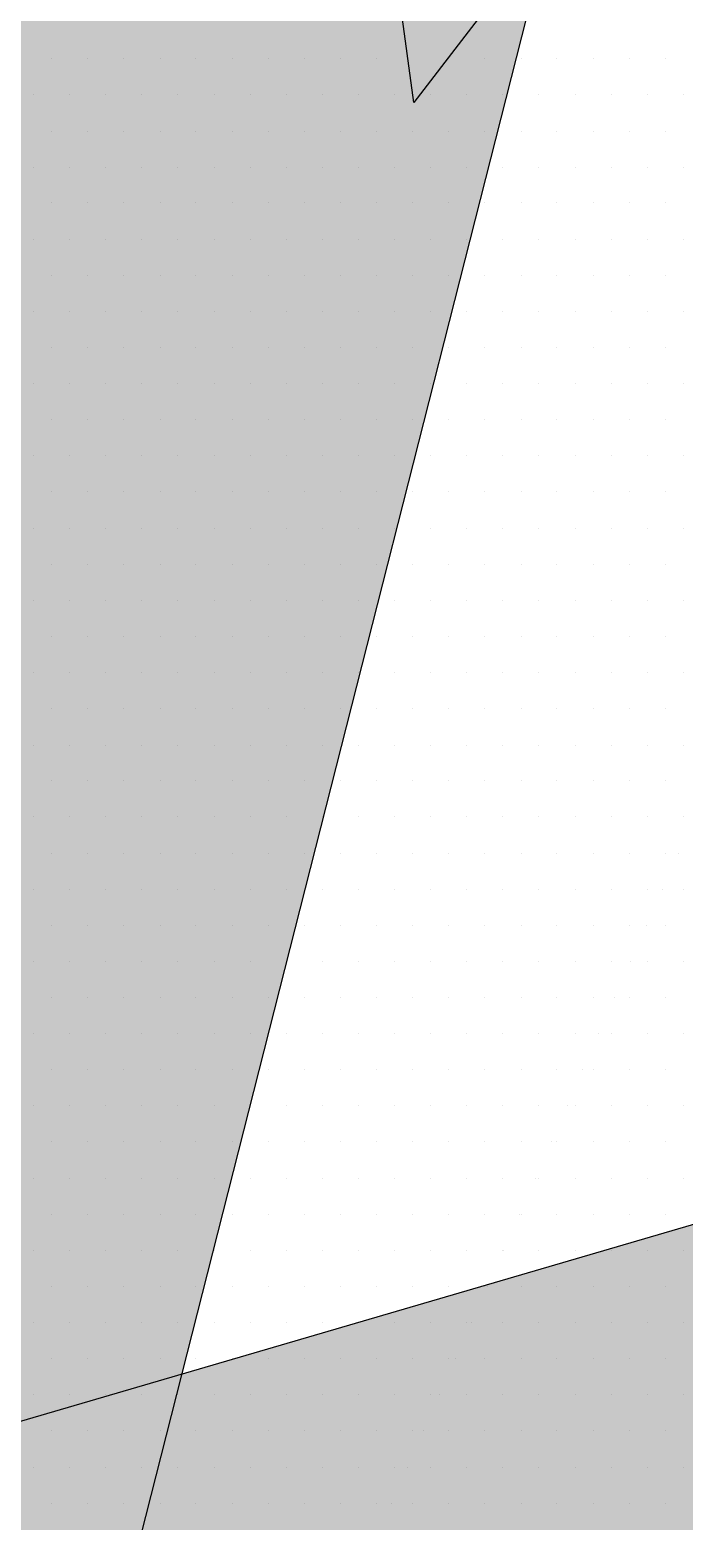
# Paper-space layout 'Layout1' of a CAD drawing. Extents: x -43 to 2298, y -18 to 768.
# Drawn here: x 1427.296 to 1428.959, y 75.514 to 79.303 of the extents above; entities that cross this region are included whole.
import ezdxf

# ---------------------------------------------------------------- set-up
doc = ezdxf.new("R2010")
doc.units = 0
doc.header["$LTSCALE"] = 2
doc.linetypes.add('CACHEX2', pattern=[0.75, 0.5, -0.25])
doc.layers.add('CARTOUCHE', color=7, linetype='Continuous')
doc.layers.add('LOGO', color=7, linetype='Continuous')

# ---------------------------------------------------------------- blocks, each defined once
blk = doc.blocks.new('A$C715108E3')
at = {"layer": 'LOGO', "color": 131}
for p, q in [((-5.3874, -5.8091), (-5.3874, -5.8091)), ((-5.2959, -5.8091), (-5.2959, -5.8091)), ((-5.2041, -5.8091), (-5.2041, -5.8091)), ((-5.1121, -5.8091), (-5.1121, -5.8091)), ((-5.0208, -5.8091), (-5.0208, -5.8091)), ((-4.929, -5.8091), (-4.929, -5.8091)), ((-4.8369, -5.8091), (-4.8369, -5.8091)), ((-4.7453, -5.8091), (-4.7453, -5.8091)), ((-4.6537, -5.8091), (-4.6537, -5.8091)), ((-4.562, -5.8091), (-4.562, -5.8091)), ((-4.3819, -5.8091), (-4.3819, -5.8091)), ((-4.3787, -5.8091), (-4.3787, -5.8091)), ((-4.2867, -5.8091), (-4.2867, -5.8091)), ((-4.1947, -5.8091), (-4.1947, -5.8091)), ((-4.1034, -5.8091), (-4.1034, -5.8091)), ((-4.0114, -5.8091), (-4.0114, -5.8091)), ((-3.9196, -5.8091), (-3.9196, -5.8091)), ((-3.8281, -5.8091), (-3.8281, -5.8091)), ((-5.4335, -5.9003), (-5.4335, -5.9003)), ((-5.3417, -5.9003), (-5.3417, -5.9003)), ((-5.2498, -5.9003), (-5.2498, -5.9003)), ((-5.1584, -5.9003), (-5.1584, -5.9003)), ((-5.0665, -5.9003), (-5.0665, -5.9003)), ((-4.9745, -5.9003), (-4.9745, -5.9003)), ((-4.8829, -5.9003), (-4.8829, -5.9003)), ((-4.7912, -5.9003), (-4.7912, -5.9003)), ((-4.6992, -5.9003), (-4.6992, -5.9003)), ((-4.6076, -5.9003), (-4.6076, -5.9003)), ((-4.5159, -5.9003), (-4.5159, -5.9003)), ((-4.4526, -5.9003), (-4.4526, -5.9003)), ((-4.4243, -5.9003), (-4.4243, -5.9003)), ((-4.3322, -5.9003), (-4.3322, -5.9003)), ((-4.2412, -5.9003), (-4.2412, -5.9003)), ((-4.1491, -5.9003), (-4.1491, -5.9003)), ((-4.0571, -5.9003), (-4.0571, -5.9003)), ((-3.9659, -5.9003), (-3.9659, -5.9003)), ((-3.8738, -5.9003), (-3.8738, -5.9003)), ((-3.782, -5.9003), (-3.782, -5.9003)), ((-5.3874, -5.9927), (-5.3874, -5.9927)), ((-5.2959, -5.9927), (-5.2959, -5.9927)), ((-5.2041, -5.9927), (-5.2041, -5.9927)), ((-5.1121, -5.9927), (-5.1121, -5.9927)), ((-5.0208, -5.9927), (-5.0208, -5.9927)), ((-4.929, -5.9927), (-4.929, -5.9927)), ((-4.8369, -5.9927), (-4.8369, -5.9927)), ((-4.7453, -5.9927), (-4.7453, -5.9927)), ((-4.6537, -5.9927), (-4.6537, -5.9927)), ((-4.562, -5.9927), (-4.562, -5.9927)), ((-4.47, -5.9927), (-4.47, -5.9927)), ((-4.3787, -5.9927), (-4.3787, -5.9927)), ((-4.2867, -5.9927), (-4.2867, -5.9927)), ((-4.1947, -5.9927), (-4.1947, -5.9927)), ((-4.1034, -5.9927), (-4.1034, -5.9927)), ((-4.0114, -5.9927), (-4.0114, -5.9927)), ((-3.9196, -5.9927), (-3.9196, -5.9927)), ((-3.8281, -5.9927), (-3.8281, -5.9927)), ((-5.4335, -6.0842), (-5.4335, -6.0842)), ((-5.3417, -6.0842), (-5.3417, -6.0842)), ((-5.2498, -6.0842), (-5.2498, -6.0842)), ((-5.1584, -6.0842), (-5.1584, -6.0842)), ((-5.0665, -6.0842), (-5.0665, -6.0842)), ((-4.9745, -6.0842), (-4.9745, -6.0842)), ((-4.8829, -6.0842), (-4.8829, -6.0842)), ((-4.7912, -6.0842), (-4.7912, -6.0842)), ((-4.6992, -6.0842), (-4.6992, -6.0842)), ((-4.6076, -6.0842), (-4.6076, -6.0842)), ((-4.5159, -6.0842), (-4.5159, -6.0842)), ((-4.4243, -6.0842), (-4.4243, -6.0842)), ((-4.3322, -6.0842), (-4.3322, -6.0842)), ((-4.2412, -6.0842), (-4.2412, -6.0842)), ((-4.1491, -6.0842), (-4.1491, -6.0842)), ((-4.0571, -6.0842), (-4.0571, -6.0842)), ((-3.9659, -6.0842), (-3.9659, -6.0842)), ((-3.8738, -6.0842), (-3.8738, -6.0842)), ((-3.782, -6.0842), (-3.782, -6.0842)), ((-5.3874, -6.1753), (-5.3874, -6.1753)), ((-5.2959, -6.1753), (-5.2959, -6.1753)), ((-5.2041, -6.1753), (-5.2041, -6.1753)), ((-5.1121, -6.1753), (-5.1121, -6.1753)), ((-5.0208, -6.1753), (-5.0208, -6.1753)), ((-4.929, -6.1753), (-4.929, -6.1753)), ((-4.8369, -6.1753), (-4.8369, -6.1753)), ((-4.7453, -6.1753), (-4.7453, -6.1753)), ((-4.6537, -6.1753), (-4.6537, -6.1753)), ((-4.562, -6.1753), (-4.562, -6.1753)), ((-4.47, -6.1753), (-4.47, -6.1753)), ((-4.3787, -6.1753), (-4.3787, -6.1753)), ((-4.2867, -6.1753), (-4.2867, -6.1753)), ((-4.1947, -6.1753), (-4.1947, -6.1753)), ((-4.1034, -6.1753), (-4.1034, -6.1753)), ((-4.0114, -6.1753), (-4.0114, -6.1753)), ((-3.9196, -6.1753), (-3.9196, -6.1753)), ((-3.8281, -6.1753), (-3.8281, -6.1753)), ((-5.4335, -6.2678), (-5.4335, -6.2678)), ((-5.3417, -6.2678), (-5.3417, -6.2678)), ((-5.2498, -6.2678), (-5.2498, -6.2678)), ((-5.1584, -6.2678), (-5.1584, -6.2678)), ((-5.0665, -6.2678), (-5.0665, -6.2678)), ((-4.9745, -6.2678), (-4.9745, -6.2678)), ((-4.8829, -6.2678), (-4.8829, -6.2678)), ((-4.7912, -6.2678), (-4.7912, -6.2678)), ((-4.6992, -6.2678), (-4.6992, -6.2678)), ((-4.6076, -6.2678), (-4.6076, -6.2678)), ((-4.5159, -6.2678), (-4.5159, -6.2678)), ((-4.4243, -6.2678), (-4.4243, -6.2678)), ((-4.3322, -6.2678), (-4.3322, -6.2678)), ((-4.2412, -6.2678), (-4.2412, -6.2678)), ((-4.1491, -6.2678), (-4.1491, -6.2678)), ((-4.0571, -6.2678), (-4.0571, -6.2678)), ((-3.9659, -6.2678), (-3.9659, -6.2678)), ((-3.8738, -6.2678), (-3.8738, -6.2678)), ((-3.782, -6.2678), (-3.782, -6.2678)), ((-5.3874, -6.3593), (-5.3874, -6.3593)), ((-5.2959, -6.3593), (-5.2959, -6.3593)), ((-5.2041, -6.3593), (-5.2041, -6.3593)), ((-5.1121, -6.3593), (-5.1121, -6.3593)), ((-5.0208, -6.3593), (-5.0208, -6.3593)), ((-4.929, -6.3593), (-4.929, -6.3593)), ((-4.8369, -6.3593), (-4.8369, -6.3593)), ((-4.7453, -6.3593), (-4.7453, -6.3593)), ((-4.6537, -6.3593), (-4.6537, -6.3593)), ((-4.562, -6.3593), (-4.562, -6.3593)), ((-4.47, -6.3593), (-4.47, -6.3593)), ((-4.3787, -6.3593), (-4.3787, -6.3593)), ((-4.2867, -6.3593), (-4.2867, -6.3593)), ((-4.1947, -6.3593), (-4.1947, -6.3593)), ((-4.1034, -6.3593), (-4.1034, -6.3593)), ((-4.0114, -6.3593), (-4.0114, -6.3593)), ((-3.9196, -6.3593), (-3.9196, -6.3593)), ((-3.8281, -6.3593), (-3.8281, -6.3593)), ((-5.4335, -6.4508), (-5.4335, -6.4508)), ((-5.3417, -6.4508), (-5.3417, -6.4508)), ((-5.2498, -6.4508), (-5.2498, -6.4508)), ((-5.1584, -6.4508), (-5.1584, -6.4508)), ((-5.0665, -6.4508), (-5.0665, -6.4508)), ((-4.9745, -6.4508), (-4.9745, -6.4508)), ((-4.8829, -6.4508), (-4.8829, -6.4508)), ((-4.7912, -6.4508), (-4.7912, -6.4508)), ((-4.6992, -6.4508), (-4.6992, -6.4508)), ((-4.6076, -6.4508), (-4.6076, -6.4508)), ((-4.5159, -6.4508), (-4.5159, -6.4508)), ((-4.4243, -6.4508), (-4.4243, -6.4508)), ((-4.3322, -6.4508), (-4.3322, -6.4508)), ((-4.2412, -6.4508), (-4.2412, -6.4508)), ((-4.1491, -6.4508), (-4.1491, -6.4508)), ((-4.0571, -6.4508), (-4.0571, -6.4508)), ((-3.9659, -6.4508), (-3.9659, -6.4508)), ((-3.8738, -6.4508), (-3.8738, -6.4508)), ((-3.782, -6.4508), (-3.782, -6.4508)), ((-5.3874, -6.543), (-5.3874, -6.543)), ((-5.2959, -6.543), (-5.2959, -6.543)), ((-5.2041, -6.543), (-5.2041, -6.543)), ((-5.1121, -6.543), (-5.1121, -6.543)), ((-5.0208, -6.543), (-5.0208, -6.543)), ((-4.929, -6.543), (-4.929, -6.543)), ((-4.8369, -6.543), (-4.8369, -6.543)), ((-4.7453, -6.543), (-4.7453, -6.543)), ((-4.6537, -6.543), (-4.6537, -6.543)), ((-4.562, -6.543), (-4.562, -6.543)), ((-4.47, -6.543), (-4.47, -6.543)), ((-4.3787, -6.543), (-4.3787, -6.543)), ((-4.2867, -6.543), (-4.2867, -6.543)), ((-4.1947, -6.543), (-4.1947, -6.543)), ((-4.1034, -6.543), (-4.1034, -6.543)), ((-4.0114, -6.543), (-4.0114, -6.543)), ((-3.9196, -6.543), (-3.9196, -6.543)), ((-3.8281, -6.543), (-3.8281, -6.543)), ((-5.4335, -6.6344), (-5.4335, -6.6344)), ((-5.3417, -6.6344), (-5.3417, -6.6344)), ((-5.2498, -6.6344), (-5.2498, -6.6344)), ((-5.1584, -6.6344), (-5.1584, -6.6344)), ((-5.0665, -6.6344), (-5.0665, -6.6344)), ((-4.9745, -6.6344), (-4.9745, -6.6344)), ((-4.8829, -6.6344), (-4.8829, -6.6344)), ((-4.7912, -6.6344), (-4.7912, -6.6344)), ((-4.6992, -6.6344), (-4.6992, -6.6344)), ((-4.6076, -6.6344), (-4.6076, -6.6344)), ((-4.5159, -6.6344), (-4.5159, -6.6344)), ((-4.4243, -6.6344), (-4.4243, -6.6344)), ((-4.3322, -6.6344), (-4.3322, -6.6344)), ((-4.2412, -6.6344), (-4.2412, -6.6344)), ((-4.1491, -6.6344), (-4.1491, -6.6344)), ((-4.0571, -6.6344), (-4.0571, -6.6344)), ((-3.9659, -6.6344), (-3.9659, -6.6344)), ((-3.8738, -6.6344), (-3.8738, -6.6344)), ((-3.782, -6.6344), (-3.782, -6.6344)), ((-5.3874, -6.7259), (-5.3874, -6.7259)), ((-5.2959, -6.7259), (-5.2959, -6.7259)), ((-5.2041, -6.7259), (-5.2041, -6.7259)), ((-5.1121, -6.7259), (-5.1121, -6.7259)), ((-5.0208, -6.7259), (-5.0208, -6.7259)), ((-4.929, -6.7259), (-4.929, -6.7259)), ((-4.8369, -6.7259), (-4.8369, -6.7259)), ((-4.7453, -6.7259), (-4.7453, -6.7259)), ((-4.6537, -6.7259), (-4.6537, -6.7259)), ((-4.562, -6.7259), (-4.562, -6.7259)), ((-4.47, -6.7259), (-4.47, -6.7259)), ((-4.3787, -6.7259), (-4.3787, -6.7259)), ((-4.2867, -6.7259), (-4.2867, -6.7259)), ((-4.1947, -6.7259), (-4.1947, -6.7259)), ((-4.1034, -6.7259), (-4.1034, -6.7259)), ((-4.0114, -6.7259), (-4.0114, -6.7259)), ((-3.9196, -6.7259), (-3.9196, -6.7259)), ((-3.8281, -6.7259), (-3.8281, -6.7259)), ((-5.4335, -6.8181), (-5.4335, -6.8181)), ((-5.3417, -6.8181), (-5.3417, -6.8181)), ((-5.2498, -6.8181), (-5.2498, -6.8181)), ((-5.1584, -6.8181), (-5.1584, -6.8181)), ((-5.0665, -6.8181), (-5.0665, -6.8181)), ((-4.9745, -6.8181), (-4.9745, -6.8181)), ((-4.8829, -6.8181), (-4.8829, -6.8181)), ((-4.7912, -6.8181), (-4.7912, -6.8181)), ((-4.6992, -6.8181), (-4.6992, -6.8181)), ((-4.6076, -6.8181), (-4.6076, -6.8181)), ((-4.5159, -6.8181), (-4.5159, -6.8181)), ((-4.4243, -6.8181), (-4.4243, -6.8181)), ((-4.3322, -6.8181), (-4.3322, -6.8181)), ((-4.2412, -6.8181), (-4.2412, -6.8181)), ((-4.1491, -6.8181), (-4.1491, -6.8181)), ((-4.0571, -6.8181), (-4.0571, -6.8181)), ((-3.9659, -6.8181), (-3.9659, -6.8181)), ((-3.8738, -6.8181), (-3.8738, -6.8181)), ((-3.782, -6.8181), (-3.782, -6.8181)), ((-5.3874, -6.9095), (-5.3874, -6.9095)), ((-5.2959, -6.9095), (-5.2959, -6.9095)), ((-5.2041, -6.9095), (-5.2041, -6.9095)), ((-5.1121, -6.9095), (-5.1121, -6.9095)), ((-5.0208, -6.9095), (-5.0208, -6.9095)), ((-4.929, -6.9095), (-4.929, -6.9095)), ((-4.8369, -6.9095), (-4.8369, -6.9095)), ((-4.7453, -6.9095), (-4.7453, -6.9095)), ((-4.6537, -6.9095), (-4.6537, -6.9095)), ((-4.562, -6.9095), (-4.562, -6.9095)), ((-4.47, -6.9095), (-4.47, -6.9095)), ((-4.3787, -6.9095), (-4.3787, -6.9095)), ((-4.2867, -6.9095), (-4.2867, -6.9095)), ((-4.1947, -6.9095), (-4.1947, -6.9095)), ((-4.1034, -6.9095), (-4.1034, -6.9095)), ((-4.0114, -6.9095), (-4.0114, -6.9095)), ((-3.9196, -6.9095), (-3.9196, -6.9095)), ((-3.8281, -6.9095), (-3.8281, -6.9095)), ((-5.4335, -7.0019), (-5.4335, -7.0019)), ((-5.3417, -7.0019), (-5.3417, -7.0019)), ((-5.2498, -7.0019), (-5.2498, -7.0019)), ((-5.1584, -7.0019), (-5.1584, -7.0019)), ((-5.0665, -7.0019), (-5.0665, -7.0019)), ((-4.9745, -7.0019), (-4.9745, -7.0019)), ((-4.8829, -7.0019), (-4.8829, -7.0019)), ((-4.7912, -7.0019), (-4.7912, -7.0019)), ((-4.6992, -7.0019), (-4.6992, -7.0019)), ((-4.6076, -7.0019), (-4.6076, -7.0019)), ((-4.5159, -7.0019), (-4.5159, -7.0019)), ((-4.4243, -7.0019), (-4.4243, -7.0019)), ((-4.3322, -7.0019), (-4.3322, -7.0019)), ((-4.2412, -7.0019), (-4.2412, -7.0019)), ((-4.1491, -7.0019), (-4.1491, -7.0019)), ((-4.0571, -7.0019), (-4.0571, -7.0019)), ((-3.9659, -7.0019), (-3.9659, -7.0019)), ((-3.8738, -7.0019), (-3.8738, -7.0019)), ((-3.782, -7.0019), (-3.782, -7.0019)), ((-5.3874, -7.0932), (-5.3874, -7.0932)), ((-5.2959, -7.0932), (-5.2959, -7.0932)), ((-5.2041, -7.0932), (-5.2041, -7.0932)), ((-5.1121, -7.0932), (-5.1121, -7.0932)), ((-5.0208, -7.0932), (-5.0208, -7.0932)), ((-4.929, -7.0932), (-4.929, -7.0932)), ((-4.8369, -7.0932), (-4.8369, -7.0932)), ((-4.7453, -7.0932), (-4.7453, -7.0932)), ((-4.6537, -7.0932), (-4.6537, -7.0932)), ((-4.562, -7.0932), (-4.562, -7.0932)), ((-4.47, -7.0932), (-4.47, -7.0932)), ((-4.3787, -7.0932), (-4.3787, -7.0932)), ((-4.2867, -7.0932), (-4.2867, -7.0932)), ((-4.1947, -7.0932), (-4.1947, -7.0932)), ((-4.1034, -7.0932), (-4.1034, -7.0932)), ((-4.0114, -7.0932), (-4.0114, -7.0932)), ((-3.9196, -7.0932), (-3.9196, -7.0932)), ((-3.8281, -7.0932), (-3.8281, -7.0932)), ((-5.4335, -7.1849), (-5.4335, -7.1849)), ((-5.3417, -7.1849), (-5.3417, -7.1849)), ((-5.2498, -7.1849), (-5.2498, -7.1849)), ((-5.1584, -7.1849), (-5.1584, -7.1849)), ((-5.0665, -7.1849), (-5.0665, -7.1849)), ((-4.9745, -7.1849), (-4.9745, -7.1849)), ((-4.8829, -7.1849), (-4.8829, -7.1849)), ((-4.7912, -7.1849), (-4.7912, -7.1849)), ((-4.6992, -7.1849), (-4.6992, -7.1849)), ((-4.6076, -7.1849), (-4.6076, -7.1849)), ((-4.5159, -7.1849), (-4.5159, -7.1849)), ((-4.4243, -7.1849), (-4.4243, -7.1849)), ((-4.3322, -7.1849), (-4.3322, -7.1849)), ((-4.2412, -7.1849), (-4.2412, -7.1849)), ((-4.1491, -7.1849), (-4.1491, -7.1849)), ((-4.0571, -7.1849), (-4.0571, -7.1849)), ((-3.9659, -7.1849), (-3.9659, -7.1849)), ((-3.8738, -7.1849), (-3.8738, -7.1849)), ((-3.782, -7.1849), (-3.782, -7.1849)), ((-5.3874, -7.2773), (-5.3874, -7.2773)), ((-5.2959, -7.2773), (-5.2959, -7.2773)), ((-5.2041, -7.2773), (-5.2041, -7.2773)), ((-5.1121, -7.2773), (-5.1121, -7.2773)), ((-5.0208, -7.2773), (-5.0208, -7.2773)), ((-4.929, -7.2773), (-4.929, -7.2773)), ((-4.8369, -7.2773), (-4.8369, -7.2773)), ((-4.7453, -7.2773), (-4.7453, -7.2773)), ((-4.6537, -7.2773), (-4.6537, -7.2773)), ((-4.562, -7.2773), (-4.562, -7.2773)), ((-4.47, -7.2773), (-4.47, -7.2773)), ((-4.3787, -7.2773), (-4.3787, -7.2773)), ((-4.2867, -7.2773), (-4.2867, -7.2773)), ((-4.1947, -7.2773), (-4.1947, -7.2773)), ((-4.1034, -7.2773), (-4.1034, -7.2773)), ((-4.0114, -7.2773), (-4.0114, -7.2773)), ((-3.9196, -7.2773), (-3.9196, -7.2773)), ((-3.8281, -7.2773), (-3.8281, -7.2773)), ((-5.4335, -7.3683), (-5.4335, -7.3683)), ((-5.3417, -7.3683), (-5.3417, -7.3683)), ((-5.2498, -7.3683), (-5.2498, -7.3683)), ((-5.1584, -7.3683), (-5.1584, -7.3683)), ((-5.0665, -7.3683), (-5.0665, -7.3683)), ((-4.9745, -7.3683), (-4.9745, -7.3683)), ((-4.8829, -7.3683), (-4.8829, -7.3683)), ((-4.7912, -7.3683), (-4.7912, -7.3683)), ((-4.6992, -7.3683), (-4.6992, -7.3683)), ((-4.6076, -7.3683), (-4.6076, -7.3683)), ((-4.5159, -7.3683), (-4.5159, -7.3683)), ((-4.4243, -7.3683), (-4.4243, -7.3683)), ((-4.3322, -7.3683), (-4.3322, -7.3683)), ((-4.2412, -7.3683), (-4.2412, -7.3683)), ((-4.1491, -7.3683), (-4.1491, -7.3683)), ((-4.0571, -7.3683), (-4.0571, -7.3683)), ((-3.9659, -7.3683), (-3.9659, -7.3683)), ((-3.8738, -7.3683), (-3.8738, -7.3683)), ((-3.782, -7.3683), (-3.782, -7.3683)), ((-5.3874, -7.46), (-5.3874, -7.46)), ((-5.2959, -7.46), (-5.2959, -7.46)), ((-5.2041, -7.46), (-5.2041, -7.46)), ((-5.1121, -7.46), (-5.1121, -7.46)), ((-5.0208, -7.46), (-5.0208, -7.46)), ((-4.929, -7.46), (-4.929, -7.46)), ((-4.8369, -7.46), (-4.8369, -7.46)), ((-4.7453, -7.46), (-4.7453, -7.46)), ((-4.6537, -7.46), (-4.6537, -7.46)), ((-4.562, -7.46), (-4.562, -7.46)), ((-4.47, -7.46), (-4.47, -7.46)), ((-4.3787, -7.46), (-4.3787, -7.46)), ((-4.2867, -7.46), (-4.2867, -7.46)), ((-4.1947, -7.46), (-4.1947, -7.46)), ((-4.1034, -7.46), (-4.1034, -7.46)), ((-4.0114, -7.46), (-4.0114, -7.46)), ((-3.9196, -7.46), (-3.9196, -7.46)), ((-3.8281, -7.46), (-3.8281, -7.46)), ((-5.4335, -7.5524), (-5.4335, -7.5524)), ((-5.3417, -7.5524), (-5.3417, -7.5524)), ((-5.2498, -7.5524), (-5.2498, -7.5524)), ((-5.1584, -7.5524), (-5.1584, -7.5524)), ((-5.0665, -7.5524), (-5.0665, -7.5524)), ((-4.9745, -7.5524), (-4.9745, -7.5524)), ((-4.8829, -7.5524), (-4.8829, -7.5524)), ((-4.7912, -7.5524), (-4.7912, -7.5524)), ((-4.6992, -7.5524), (-4.6992, -7.5524)), ((-4.6076, -7.5524), (-4.6076, -7.5524)), ((-4.5159, -7.5524), (-4.5159, -7.5524)), ((-4.4243, -7.5524), (-4.4243, -7.5524)), ((-4.3322, -7.5524), (-4.3322, -7.5524)), ((-4.2412, -7.5524), (-4.2412, -7.5524)), ((-4.1491, -7.5524), (-4.1491, -7.5524)), ((-4.0571, -7.5524), (-4.0571, -7.5524)), ((-3.9659, -7.5524), (-3.9659, -7.5524)), ((-3.8738, -7.5524), (-3.8738, -7.5524)), ((-3.782, -7.5524), (-3.782, -7.5524)), ((-5.3874, -7.6436), (-5.3874, -7.6436)), ((-5.2959, -7.6436), (-5.2959, -7.6436)), ((-5.2041, -7.6436), (-5.2041, -7.6436)), ((-5.1121, -7.6436), (-5.1121, -7.6436)), ((-5.0208, -7.6436), (-5.0208, -7.6436)), ((-4.929, -7.6436), (-4.929, -7.6436)), ((-4.8369, -7.6436), (-4.8369, -7.6436)), ((-4.7453, -7.6436), (-4.7453, -7.6436)), ((-4.6537, -7.6436), (-4.6537, -7.6436)), ((-4.562, -7.6436), (-4.562, -7.6436)), ((-4.47, -7.6436), (-4.47, -7.6436)), ((-4.3787, -7.6436), (-4.3787, -7.6436)), ((-4.2867, -7.6436), (-4.2867, -7.6436)), ((-4.1947, -7.6436), (-4.1947, -7.6436)), ((-4.1034, -7.6436), (-4.1034, -7.6436)), ((-4.0114, -7.6436), (-4.0114, -7.6436)), ((-3.9196, -7.6436), (-3.9196, -7.6436)), ((-3.8281, -7.6436), (-3.8281, -7.6436)), ((-5.4335, -7.7349), (-5.4335, -7.7349)), ((-5.3417, -7.7349), (-5.3417, -7.7349)), ((-5.2498, -7.7349), (-5.2498, -7.7349)), ((-5.1584, -7.7349), (-5.1584, -7.7349)), ((-5.0665, -7.7349), (-5.0665, -7.7349)), ((-4.9745, -7.7349), (-4.9745, -7.7349)), ((-4.8829, -7.7349), (-4.8829, -7.7349)), ((-4.7912, -7.7349), (-4.7912, -7.7349)), ((-4.6992, -7.7349), (-4.6992, -7.7349)), ((-4.6076, -7.7349), (-4.6076, -7.7349)), ((-4.5159, -7.7349), (-4.5159, -7.7349)), ((-4.4243, -7.7349), (-4.4243, -7.7349)), ((-4.3322, -7.7349), (-4.3322, -7.7349)), ((-4.2412, -7.7349), (-4.2412, -7.7349)), ((-4.1491, -7.7349), (-4.1491, -7.7349)), ((-4.0571, -7.7349), (-4.0571, -7.7349)), ((-3.9659, -7.7349), (-3.9659, -7.7349)), ((-3.8738, -7.7349), (-3.8738, -7.7349)), ((-3.782, -7.7349), (-3.782, -7.7349)), ((-5.3874, -7.8275), (-5.3874, -7.8275)), ((-5.2959, -7.8275), (-5.2959, -7.8275)), ((-5.2041, -7.8275), (-5.2041, -7.8275)), ((-5.1121, -7.8275), (-5.1121, -7.8275)), ((-5.0208, -7.8275), (-5.0208, -7.8275)), ((-4.929, -7.8275), (-4.929, -7.8275)), ((-4.8369, -7.8275), (-4.8369, -7.8275)), ((-4.7453, -7.8275), (-4.7453, -7.8275)), ((-4.6537, -7.8275), (-4.6537, -7.8275)), ((-4.562, -7.8275), (-4.562, -7.8275)), ((-4.47, -7.8275), (-4.47, -7.8275)), ((-4.3787, -7.8275), (-4.3787, -7.8275)), ((-4.2867, -7.8275), (-4.2867, -7.8275)), ((-4.1947, -7.8275), (-4.1947, -7.8275)), ((-4.1034, -7.8275), (-4.1034, -7.8275)), ((-4.0114, -7.8275), (-4.0114, -7.8275)), ((-3.9196, -7.8275), (-3.9196, -7.8275)), ((-3.8281, -7.8275), (-3.8281, -7.8275)), ((-3.7951, -7.8275), (-3.7951, -7.8275)), ((-5.4335, -7.919), (-5.4335, -7.919)), ((-5.3417, -7.919), (-5.3417, -7.919)), ((-5.2498, -7.919), (-5.2498, -7.919)), ((-5.1584, -7.919), (-5.1584, -7.919)), ((-5.0665, -7.919), (-5.0665, -7.919)), ((-4.9745, -7.919), (-4.9745, -7.919)), ((-4.8829, -7.919), (-4.8829, -7.919)), ((-4.7912, -7.919), (-4.7912, -7.919)), ((-4.6992, -7.919), (-4.6992, -7.919)), ((-4.6076, -7.919), (-4.6076, -7.919)), ((-4.5159, -7.919), (-4.5159, -7.919)), ((-4.4243, -7.919), (-4.4243, -7.919)), ((-4.3322, -7.919), (-4.3322, -7.919)), ((-4.2412, -7.919), (-4.2412, -7.919)), ((-4.1491, -7.919), (-4.1491, -7.919)), ((-4.0571, -7.919), (-4.0571, -7.919)), ((-3.9659, -7.919), (-3.9659, -7.919)), ((-3.8738, -7.919), (-3.8738, -7.919)), ((-3.8354, -7.919), (-3.8354, -7.919)), ((-3.782, -7.919), (-3.782, -7.919)), ((-5.3874, -8.0102), (-5.3874, -8.0102)), ((-5.2959, -8.0102), (-5.2959, -8.0102)), ((-5.2041, -8.0102), (-5.2041, -8.0102)), ((-5.1121, -8.0102), (-5.1121, -8.0102)), ((-5.0208, -8.0102), (-5.0208, -8.0102)), ((-4.929, -8.0102), (-4.929, -8.0102)), ((-4.8369, -8.0102), (-4.8369, -8.0102)), ((-4.7453, -8.0102), (-4.7453, -8.0102)), ((-4.6537, -8.0102), (-4.6537, -8.0102)), ((-4.562, -8.0102), (-4.562, -8.0102)), ((-4.47, -8.0102), (-4.47, -8.0102)), ((-4.3787, -8.0102), (-4.3787, -8.0102)), ((-4.2867, -8.0102), (-4.2867, -8.0102)), ((-4.1947, -8.0102), (-4.1947, -8.0102)), ((-4.1034, -8.0102), (-4.1034, -8.0102)), ((-4.0114, -8.0102), (-4.0114, -8.0102)), ((-3.9196, -8.0102), (-3.9196, -8.0102)), ((-3.8755, -8.0102), (-3.8755, -8.0102)), ((-3.8283, -8.0102), (-3.8283, -8.0102)), ((-5.4335, -8.1026), (-5.4335, -8.1026)), ((-5.3417, -8.1026), (-5.3417, -8.1026)), ((-5.2498, -8.1026), (-5.2498, -8.1026)), ((-5.1584, -8.1026), (-5.1584, -8.1026)), ((-5.0665, -8.1026), (-5.0665, -8.1026)), ((-4.9745, -8.1026), (-4.9745, -8.1026)), ((-4.8829, -8.1026), (-4.8829, -8.1026)), ((-4.7912, -8.1026), (-4.7912, -8.1026)), ((-4.6992, -8.1026), (-4.6992, -8.1026)), ((-4.6076, -8.1026), (-4.6076, -8.1026)), ((-4.5159, -8.1026), (-4.5159, -8.1026)), ((-4.4243, -8.1026), (-4.4243, -8.1026)), ((-4.3322, -8.1026), (-4.3322, -8.1026)), ((-4.2412, -8.1026), (-4.2412, -8.1026)), ((-4.1491, -8.1026), (-4.1491, -8.1026)), ((-4.0571, -8.1026), (-4.0571, -8.1026)), ((-3.9659, -8.1026), (-3.9659, -8.1026)), ((-3.9164, -8.1026), (-3.9164, -8.1026)), ((-3.8738, -8.1026), (-3.8738, -8.1026)), ((-3.782, -8.1026), (-3.782, -8.1026)), ((-5.3874, -8.1941), (-5.3874, -8.1941)), ((-5.2959, -8.1941), (-5.2959, -8.1941)), ((-5.2041, -8.1941), (-5.2041, -8.1941)), ((-5.1121, -8.1941), (-5.1121, -8.1941)), ((-5.0208, -8.1941), (-5.0208, -8.1941)), ((-4.929, -8.1941), (-4.929, -8.1941)), ((-4.8369, -8.1941), (-4.8369, -8.1941)), ((-4.7453, -8.1941), (-4.7453, -8.1941)), ((-4.6537, -8.1941), (-4.6537, -8.1941)), ((-4.562, -8.1941), (-4.562, -8.1941)), ((-4.47, -8.1941), (-4.47, -8.1941)), ((-4.3787, -8.1941), (-4.3787, -8.1941)), ((-4.2867, -8.1941), (-4.2867, -8.1941)), ((-4.1947, -8.1941), (-4.1947, -8.1941)), ((-4.1034, -8.1941), (-4.1034, -8.1941)), ((-4.0114, -8.1941), (-4.0114, -8.1941)), ((-3.9567, -8.1941), (-3.9567, -8.1941)), ((-3.9196, -8.1941), (-3.9196, -8.1941)), ((-3.8283, -8.1941), (-3.8283, -8.1941)), ((-5.4335, -8.2855), (-5.4335, -8.2855)), ((-5.3417, -8.2855), (-5.3417, -8.2855)), ((-5.2498, -8.2855), (-5.2498, -8.2855)), ((-5.1584, -8.2855), (-5.1584, -8.2855)), ((-5.0665, -8.2855), (-5.0665, -8.2855)), ((-4.9745, -8.2855), (-4.9745, -8.2855)), ((-4.8829, -8.2855), (-4.8829, -8.2855)), ((-4.7912, -8.2855), (-4.7912, -8.2855)), ((-4.6992, -8.2855), (-4.6992, -8.2855)), ((-4.6076, -8.2855), (-4.6076, -8.2855)), ((-4.5159, -8.2855), (-4.5159, -8.2855)), ((-4.4243, -8.2855), (-4.4243, -8.2855)), ((-4.3322, -8.2855), (-4.3322, -8.2855)), ((-4.2412, -8.2855), (-4.2412, -8.2855)), ((-4.1491, -8.2855), (-4.1491, -8.2855)), ((-4.0571, -8.2855), (-4.0571, -8.2855)), ((-3.997, -8.2855), (-3.997, -8.2855)), ((-3.9659, -8.2855), (-3.9659, -8.2855)), ((-3.8738, -8.2855), (-3.8738, -8.2855)), ((-3.782, -8.2855), (-3.782, -8.2855)), ((-5.3874, -8.3777), (-5.3874, -8.3777)), ((-5.2959, -8.3777), (-5.2959, -8.3777)), ((-5.2041, -8.3777), (-5.2041, -8.3777)), ((-5.1121, -8.3777), (-5.1121, -8.3777)), ((-5.0208, -8.3777), (-5.0208, -8.3777)), ((-4.929, -8.3777), (-4.929, -8.3777)), ((-4.8369, -8.3777), (-4.8369, -8.3777)), ((-4.7453, -8.3777), (-4.7453, -8.3777)), ((-4.6537, -8.3777), (-4.6537, -8.3777)), ((-4.562, -8.3777), (-4.562, -8.3777)), ((-4.47, -8.3777), (-4.47, -8.3777)), ((-4.3787, -8.3777), (-4.3787, -8.3777)), ((-4.2867, -8.3777), (-4.2867, -8.3777)), ((-4.1947, -8.3777), (-4.1947, -8.3777)), ((-4.1034, -8.3777), (-4.1034, -8.3777)), ((-4.0374, -8.3777), (-4.0374, -8.3777)), ((-4.0116, -8.3777), (-4.0116, -8.3777)), ((-3.9196, -8.3777), (-3.9196, -8.3777)), ((-3.8283, -8.3777), (-3.8283, -8.3777)), ((-5.4335, -8.4692), (-5.4335, -8.4692)), ((-5.3417, -8.4692), (-5.3417, -8.4692)), ((-5.2498, -8.4692), (-5.2498, -8.4692)), ((-5.1584, -8.4692), (-5.1584, -8.4692)), ((-5.0665, -8.4692), (-5.0665, -8.4692)), ((-4.9745, -8.4692), (-4.9745, -8.4692)), ((-4.8829, -8.4692), (-4.8829, -8.4692)), ((-4.7912, -8.4692), (-4.7912, -8.4692)), ((-4.6992, -8.4692), (-4.6992, -8.4692)), ((-4.6076, -8.4692), (-4.6076, -8.4692)), ((-4.5159, -8.4692), (-4.5159, -8.4692)), ((-4.4243, -8.4692), (-4.4243, -8.4692)), ((-4.3322, -8.4692), (-4.3322, -8.4692)), ((-4.2412, -8.4692), (-4.2412, -8.4692)), ((-4.1491, -8.4692), (-4.1491, -8.4692)), ((-4.0779, -8.4692), (-4.0779, -8.4692)), ((-4.0571, -8.4692), (-4.0571, -8.4692)), ((-3.9659, -8.4692), (-3.9659, -8.4692)), ((-3.8738, -8.4692), (-3.8738, -8.4692)), ((-3.782, -8.4692), (-3.782, -8.4692)), ((-5.3874, -8.5607), (-5.3874, -8.5607)), ((-5.2959, -8.5607), (-5.2959, -8.5607)), ((-5.2041, -8.5607), (-5.2041, -8.5607)), ((-5.1121, -8.5607), (-5.1121, -8.5607)), ((-5.0208, -8.5607), (-5.0208, -8.5607)), ((-4.929, -8.5607), (-4.929, -8.5607)), ((-4.8369, -8.5607), (-4.8369, -8.5607)), ((-4.7453, -8.5607), (-4.7453, -8.5607)), ((-4.6537, -8.5607), (-4.6537, -8.5607)), ((-4.562, -8.5607), (-4.562, -8.5607)), ((-4.47, -8.5607), (-4.47, -8.5607)), ((-4.3787, -8.5607), (-4.3787, -8.5607)), ((-4.2867, -8.5607), (-4.2867, -8.5607)), ((-4.1947, -8.5607), (-4.1947, -8.5607)), ((-4.118, -8.5607), (-4.118, -8.5607)), ((-4.1036, -8.5607), (-4.1036, -8.5607)), ((-4.0116, -8.5607), (-4.0116, -8.5607)), ((-3.9196, -8.5607), (-3.9196, -8.5607)), ((-3.8283, -8.5607), (-3.8283, -8.5607)), ((-5.4335, -8.6529), (-5.4335, -8.6529)), ((-5.3417, -8.6529), (-5.3417, -8.6529)), ((-5.2498, -8.6529), (-5.2498, -8.6529)), ((-5.1584, -8.6529), (-5.1584, -8.6529)), ((-5.0665, -8.6529), (-5.0665, -8.6529)), ((-4.9745, -8.6529), (-4.9745, -8.6529)), ((-4.8829, -8.6529), (-4.8829, -8.6529)), ((-4.7912, -8.6529), (-4.7912, -8.6529)), ((-4.6992, -8.6529), (-4.6992, -8.6529)), ((-4.6076, -8.6529), (-4.6076, -8.6529)), ((-4.5159, -8.6529), (-4.5159, -8.6529)), ((-4.4243, -8.6529), (-4.4243, -8.6529)), ((-4.3322, -8.6529), (-4.3322, -8.6529)), ((-4.2412, -8.6529), (-4.2412, -8.6529)), ((-4.1589, -8.6529), (-4.1589, -8.6529)), ((-4.1491, -8.6529), (-4.1491, -8.6529)), ((-4.0571, -8.6529), (-4.0571, -8.6529)), ((-3.9659, -8.6529), (-3.9659, -8.6529)), ((-3.8738, -8.6529), (-3.8738, -8.6529)), ((-3.782, -8.6529), (-3.782, -8.6529)), ((-5.3874, -8.7445), (-5.3874, -8.7445)), ((-5.2959, -8.7445), (-5.2959, -8.7445)), ((-5.2041, -8.7445), (-5.2041, -8.7445)), ((-5.1121, -8.7445), (-5.1121, -8.7445)), ((-5.0208, -8.7445), (-5.0208, -8.7445)), ((-4.929, -8.7445), (-4.929, -8.7445)), ((-4.8369, -8.7445), (-4.8369, -8.7445)), ((-4.7453, -8.7445), (-4.7453, -8.7445)), ((-4.6537, -8.7445), (-4.6537, -8.7445)), ((-4.562, -8.7445), (-4.562, -8.7445)), ((-4.47, -8.7445), (-4.47, -8.7445)), ((-4.3787, -8.7445), (-4.3787, -8.7445)), ((-4.2867, -8.7445), (-4.2867, -8.7445)), ((-4.1992, -8.7443), (-4.1992, -8.7443)), ((-4.1947, -8.7443), (-4.1947, -8.7443)), ((-4.1036, -8.7443), (-4.1036, -8.7443)), ((-4.0116, -8.7443), (-4.0116, -8.7443)), ((-3.9196, -8.7443), (-3.9196, -8.7443)), ((-3.8283, -8.7443), (-3.8283, -8.7443)), ((-5.4335, -8.8356), (-5.4335, -8.8356)), ((-5.3417, -8.8356), (-5.3417, -8.8356)), ((-5.2498, -8.8356), (-5.2498, -8.8356)), ((-5.1584, -8.8356), (-5.1584, -8.8356)), ((-5.0665, -8.8356), (-5.0665, -8.8356)), ((-4.9745, -8.8356), (-4.9745, -8.8356)), ((-4.8829, -8.8356), (-4.8829, -8.8356)), ((-4.7912, -8.8356), (-4.7912, -8.8356)), ((-4.6992, -8.8356), (-4.6992, -8.8356)), ((-4.6076, -8.8356), (-4.6076, -8.8356)), ((-4.5159, -8.8356), (-4.5159, -8.8356)), ((-4.4243, -8.8356), (-4.4243, -8.8356)), ((-4.3322, -8.8356), (-4.3322, -8.8356)), ((-4.2412, -8.8356), (-4.2412, -8.8356)), ((-4.24, -8.8356), (-4.24, -8.8356)), ((-4.1491, -8.8356), (-4.1491, -8.8356)), ((-4.0571, -8.8356), (-4.0571, -8.8356)), ((-3.9659, -8.8356), (-3.9659, -8.8356)), ((-3.8738, -8.8356), (-3.8738, -8.8356)), ((-3.782, -8.8356), (-3.782, -8.8356)), ((-5.3874, -8.9282), (-5.3874, -8.9282)), ((-5.2959, -8.9282), (-5.2959, -8.9282)), ((-5.2041, -8.9282), (-5.2041, -8.9282)), ((-5.1121, -8.9282), (-5.1121, -8.9282)), ((-5.0208, -8.9282), (-5.0208, -8.9282)), ((-4.929, -8.9282), (-4.929, -8.9282)), ((-4.8369, -8.9282), (-4.8369, -8.9282)), ((-4.7453, -8.9282), (-4.7453, -8.9282)), ((-4.6537, -8.9282), (-4.6537, -8.9282)), ((-4.562, -8.9282), (-4.562, -8.9282)), ((-4.47, -8.9282), (-4.47, -8.9282)), ((-4.3787, -8.9282), (-4.3787, -8.9282)), ((-4.2867, -8.9282), (-4.2867, -8.9282)), ((-4.2801, -8.928), (-4.2801, -8.928)), ((-4.1947, -8.928), (-4.1947, -8.928)), ((-4.1036, -8.928), (-4.1036, -8.928)), ((-4.0116, -8.928), (-4.0116, -8.928)), ((-3.9196, -8.928), (-3.9196, -8.928)), ((-3.8283, -8.928), (-3.8283, -8.928)), ((-5.4335, -9.0196), (-5.4335, -9.0196)), ((-5.3417, -9.0196), (-5.3417, -9.0196)), ((-5.2498, -9.0196), (-5.2498, -9.0196)), ((-5.1584, -9.0196), (-5.1584, -9.0196)), ((-5.0665, -9.0196), (-5.0665, -9.0196)), ((-4.9745, -9.0196), (-4.9745, -9.0196)), ((-4.8829, -9.0196), (-4.8829, -9.0196)), ((-4.7912, -9.0196), (-4.7912, -9.0196)), ((-4.6992, -9.0196), (-4.6992, -9.0196)), ((-4.6076, -9.0196), (-4.6076, -9.0196)), ((-4.5159, -9.0196), (-4.5159, -9.0196)), ((-4.4243, -9.0196), (-4.4243, -9.0196)), ((-4.3322, -9.0196), (-4.3322, -9.0196)), ((-4.3202, -9.0196), (-4.3202, -9.0196)), ((-4.2412, -9.0196), (-4.2412, -9.0196)), ((-4.1491, -9.0196), (-4.1491, -9.0196)), ((-4.0571, -9.0196), (-4.0571, -9.0196)), ((-3.9659, -9.0196), (-3.9659, -9.0196)), ((-3.8738, -9.0196), (-3.8738, -9.0196)), ((-3.782, -9.0196), (-3.782, -9.0196)), ((-5.3874, -9.1109), (-5.3874, -9.1109)), ((-5.2959, -9.1109), (-5.2959, -9.1109)), ((-5.2041, -9.1109), (-5.2041, -9.1109)), ((-5.1121, -9.1109), (-5.1121, -9.1109)), ((-5.0208, -9.1109), (-5.0208, -9.1109)), ((-4.929, -9.1109), (-4.929, -9.1109)), ((-4.8369, -9.1109), (-4.8369, -9.1109)), ((-4.7453, -9.1109), (-4.7453, -9.1109)), ((-4.6537, -9.1109), (-4.6537, -9.1109)), ((-4.562, -9.1109), (-4.562, -9.1109)), ((-4.47, -9.1109), (-4.47, -9.1109)), ((-4.3787, -9.1109), (-4.3787, -9.1109)), ((-4.3611, -9.1109), (-4.3611, -9.1109)), ((-4.2867, -9.1109), (-4.2867, -9.1109)), ((-4.1947, -9.1109), (-4.1947, -9.1109)), ((-4.1036, -9.1109), (-4.1036, -9.1109)), ((-4.0116, -9.1109), (-4.0116, -9.1109)), ((-3.9196, -9.1109), (-3.9196, -9.1109)), ((-3.8283, -9.1109), (-3.8283, -9.1109)), ((-5.4335, -9.2033), (-5.4335, -9.2033)), ((-5.3417, -9.2033), (-5.3417, -9.2033)), ((-5.2498, -9.2033), (-5.2498, -9.2033)), ((-5.1584, -9.2033), (-5.1584, -9.2033)), ((-5.0665, -9.2033), (-5.0665, -9.2033)), ((-4.9745, -9.2033), (-4.9745, -9.2033)), ((-4.8829, -9.2033), (-4.8829, -9.2033)), ((-4.7912, -9.2033), (-4.7912, -9.2033)), ((-4.6992, -9.2033), (-4.6992, -9.2033)), ((-4.6076, -9.2033), (-4.6076, -9.2033)), ((-4.5159, -9.2033), (-4.5159, -9.2033)), ((-4.4243, -9.2033), (-4.4243, -9.2033)), ((-4.4016, -9.2033), (-4.4016, -9.2033)), ((-4.3324, -9.2033), (-4.3324, -9.2033)), ((-4.2412, -9.2033), (-4.2412, -9.2033)), ((-4.1491, -9.2033), (-4.1491, -9.2033)), ((-4.0571, -9.2033), (-4.0571, -9.2033)), ((-3.9659, -9.2033), (-3.9659, -9.2033)), ((-3.8738, -9.2033), (-3.8738, -9.2033)), ((-3.782, -9.2033), (-3.782, -9.2033)), ((-5.3874, -9.2946), (-5.3874, -9.2946)), ((-5.2959, -9.2946), (-5.2959, -9.2946)), ((-5.2041, -9.2946), (-5.2041, -9.2946)), ((-5.1121, -9.2946), (-5.1121, -9.2946)), ((-5.0208, -9.2946), (-5.0208, -9.2946)), ((-4.929, -9.2946), (-4.929, -9.2946)), ((-4.8369, -9.2946), (-4.8369, -9.2946)), ((-4.7453, -9.2946), (-4.7453, -9.2946)), ((-4.6537, -9.2946), (-4.6537, -9.2946)), ((-4.562, -9.2946), (-4.562, -9.2946)), ((-4.47, -9.2946), (-4.47, -9.2946)), ((-4.4417, -9.2946), (-4.4417, -9.2946)), ((-4.3783, -9.2946), (-4.3783, -9.2946)), ((-4.2867, -9.2946), (-4.2867, -9.2946)), ((-4.1947, -9.2946), (-4.1947, -9.2946)), ((-4.1036, -9.2946), (-4.1036, -9.2946)), ((-4.0116, -9.2946), (-4.0116, -9.2946)), ((-3.9196, -9.2946), (-3.9196, -9.2946)), ((-3.8283, -9.2946), (-3.8283, -9.2946)), ((-5.4335, -9.387), (-5.4335, -9.387)), ((-5.3417, -9.387), (-5.3417, -9.387)), ((-5.2498, -9.387), (-5.2498, -9.387)), ((-5.1584, -9.387), (-5.1584, -9.387)), ((-5.0665, -9.387), (-5.0665, -9.387)), ((-4.9745, -9.387), (-4.9745, -9.387)), ((-4.8829, -9.387), (-4.8829, -9.387)), ((-4.7912, -9.387), (-4.7912, -9.387)), ((-4.6992, -9.387), (-4.6992, -9.387)), ((-4.6076, -9.387), (-4.6076, -9.387)), ((-4.5159, -9.387), (-4.5159, -9.387)), ((-4.4825, -9.387), (-4.4825, -9.387)), ((-4.4245, -9.387), (-4.4245, -9.387)), ((-4.3324, -9.387), (-4.3324, -9.387)), ((-4.2412, -9.387), (-4.2412, -9.387)), ((-4.1491, -9.387), (-4.1491, -9.387)), ((-4.0571, -9.387), (-4.0571, -9.387)), ((-3.9659, -9.387), (-3.9659, -9.387)), ((-3.8738, -9.387), (-3.8738, -9.387)), ((-3.782, -9.387), (-3.782, -9.387)), ((-5.3874, -9.4786), (-5.3874, -9.4786)), ((-5.2959, -9.4786), (-5.2959, -9.4786)), ((-5.2041, -9.4786), (-5.2041, -9.4786)), ((-5.1121, -9.4786), (-5.1121, -9.4786)), ((-5.0208, -9.4786), (-5.0208, -9.4786)), ((-4.929, -9.4786), (-4.929, -9.4786)), ((-4.8369, -9.4786), (-4.8369, -9.4786)), ((-4.7453, -9.4786), (-4.7453, -9.4786)), ((-4.6537, -9.4786), (-4.6537, -9.4786)), ((-4.562, -9.4786), (-4.562, -9.4786)), ((-4.5227, -9.4786), (-4.5227, -9.4786)), ((-4.47, -9.4786), (-4.47, -9.4786)), ((-4.3783, -9.4786), (-4.3783, -9.4786)), ((-4.2867, -9.4786), (-4.2867, -9.4786)), ((-4.1947, -9.4786), (-4.1947, -9.4786)), ((-4.1036, -9.4786), (-4.1036, -9.4786)), ((-4.0116, -9.4786), (-4.0116, -9.4786)), ((-3.9196, -9.4786), (-3.9196, -9.4786)), ((-3.8283, -9.4786), (-3.8283, -9.4786))]:
    blk.add_line(p, q, dxfattribs=at)
blk.add_lwpolyline([(-5.4878, 2.0402), (-2.8588, -3.8274), (-4.4672, -5.9198), (-4.8244, -3.2921), (-5.1561, -2.8832), (-5.6923, -1.5053), (-6.7131, -2.8584), (-7.4026, -1.3018), (-8.4999, -2.7561), (-7.811, -4.4145), (-9.1641, -6.2255), (-8.3669, -7.7396), (-6.9811, -6.0917), (-7.663, -9.014), (-8.1214, -10.2245), (-10.4653, -10.7804), (-13.4372, -9.6448), (-17.1584, -8.2441)], dxfattribs=at)
blk = doc.blocks.new('A$C581E6685')
at = {"layer": 'LOGO'}
for color, points in [(40, [(-39.8519, 24.2064), (-33.3292, 40.5507), (-37.1498, 25.5201)]), (140, [(-45.3965, 37.4846), (-41.9745, 25.9278), (-41.7809, 23.8865), (-42.0615, 23.3525), (-44.9268, 21.9767), (-53.1072, 18.3767), (-40.8028, 21.6905), (-39.5666, 22.0268), (-38.2746, 22.2236), (-38.1337, 21.2132), (-33.6363, 11.1845), (-36.0802, 21.4612), (-37.3405, 24.3346), (-37.4251, 24.9804), (-36.9477, 25.4853), (-26.3566, 30.2032), (-37.8747, 26.8339), (-39.7286, 26.4119), (-40.3751, 26.6371), (-40.684, 26.8894)])]:
    blk.add_hatch(color=color, dxfattribs=at).paths.add_polyline_path(points)
at = {"layer": 'LOGO', "color": 40}
blk.add_lwpolyline([(-39.8519, 24.2064), (-33.3292, 40.5507), (-37.1498, 25.5201)], close=True, dxfattribs=at)
at = {"layer": 'LOGO', "color": 140}
blk.add_lwpolyline([(-45.3965, 37.4846), (-41.9745, 25.9278), (-41.7804, 23.8865), (-42.0615, 23.3525), (-44.9268, 21.9767), (-53.1072, 18.3767), (-40.8028, 21.6905), (-39.5666, 22.0268), (-38.2739, 22.2236), (-38.1337, 21.2132), (-33.6358, 11.1845), (-36.0802, 21.4612), (-37.3405, 24.3346), (-37.4251, 24.9804), (-36.9477, 25.4853), (-26.3566, 30.2032), (-37.8741, 26.8339), (-39.7286, 26.4119), (-40.3748, 26.6371), (-40.6836, 26.8894)], close=True, dxfattribs=at)
at = {"layer": 'LOGO', "color": 32, "linetype": 'CACHEX2', "ltscale": 1.5}
blk.add_ellipse((-38.0538, 23.8138), major_axis=(-19.0311, -3.534), ratio=0.590567, dxfattribs=at)
at = {"layer": 'LOGO', "color": 32}
blk.add_ellipse((-37.6144, 23.8499), major_axis=(-13.5768, -4.2839), ratio=0.791971, dxfattribs=at)
at = {"layer": 'CARTOUCHE'}
blk.add_blockref('A$C715108E3', (-31.6739, 36.3189), dxfattribs=at)

psp = doc.layouts.get("Layout1")

# ---------------------------------------------------------------- block references
at = {"layer": 'LOGO'}
psp.add_blockref('A$C581E6685', (1464.4133, 48.7195), dxfattribs=at)

doc.saveas('drawing.dxf')
